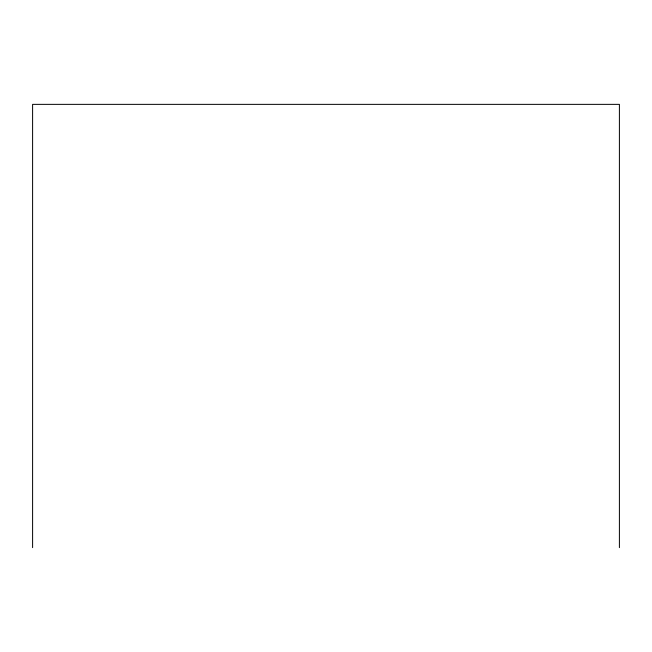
<?xml version="1.0" encoding="UTF-8"?>
<svg xmlns="http://www.w3.org/2000/svg" width="652" height="652" viewBox="0 0 652 652"><rect width="100%" height="100%" fill="white"/><g stroke="black" fill="none" stroke-linecap="round" stroke-linejoin="round"><path stroke-width="0.98" d="M619.4 547.639L619.4 104.361L32.6 104.361L32.6 547.639"/></g></svg>
